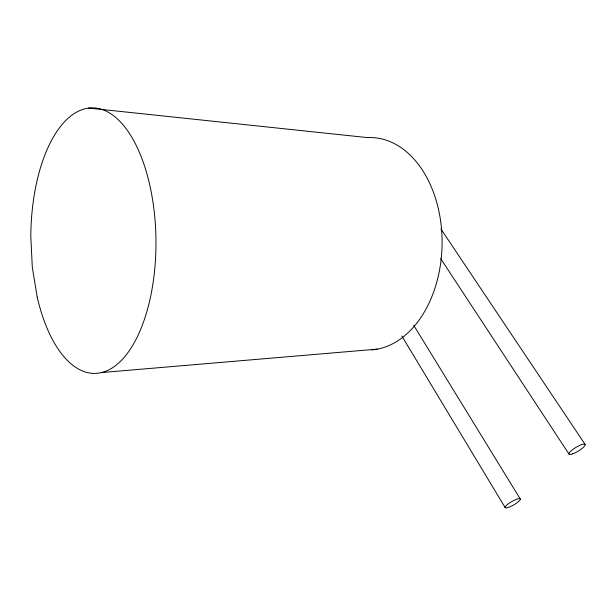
<?xml version="1.0" encoding="UTF-8"?>
<svg xmlns="http://www.w3.org/2000/svg" width="616" height="616" viewBox="0 0 616 616"><rect width="100%" height="100%" fill="white"/><g stroke="black" fill="none" stroke-linecap="round" stroke-linejoin="round"><path stroke-width="0.92" d="M101.478 372.565L377.454 349.118M88.642 108.07L367.521 137.607A106.252 73.065 -88.9 0 1 442.065 239.139A106.252 73.065 -88.9 0 1 371.733 349.88M440.917 228.983L585.046 444.321M440.648 258.597L569.107 454.262M413.698 325.271L520.351 499.137A8.747 1.94 -29.9 0 1 508.947 507.222A8.747 1.94 -29.9 0 1 508.816 503.441A8.747 1.94 -29.9 0 1 520.351 499.137M401.84 336.02L505.058 507.43M37.245 297.251L32.325 267.521L30.8 236.382A132.786 62.578 89.4 0 1 116.632 118.226A132.786 62.578 89.4 0 1 139.324 332.494A132.786 62.578 89.4 0 1 37.245 297.251M572.587 453.884A9.417 2.187 -31 0 0 585.2 444.891A9.417 2.187 -31 0 0 573.396 449.056A9.417 2.187 -31 0 0 572.587 453.884"/></g></svg>
